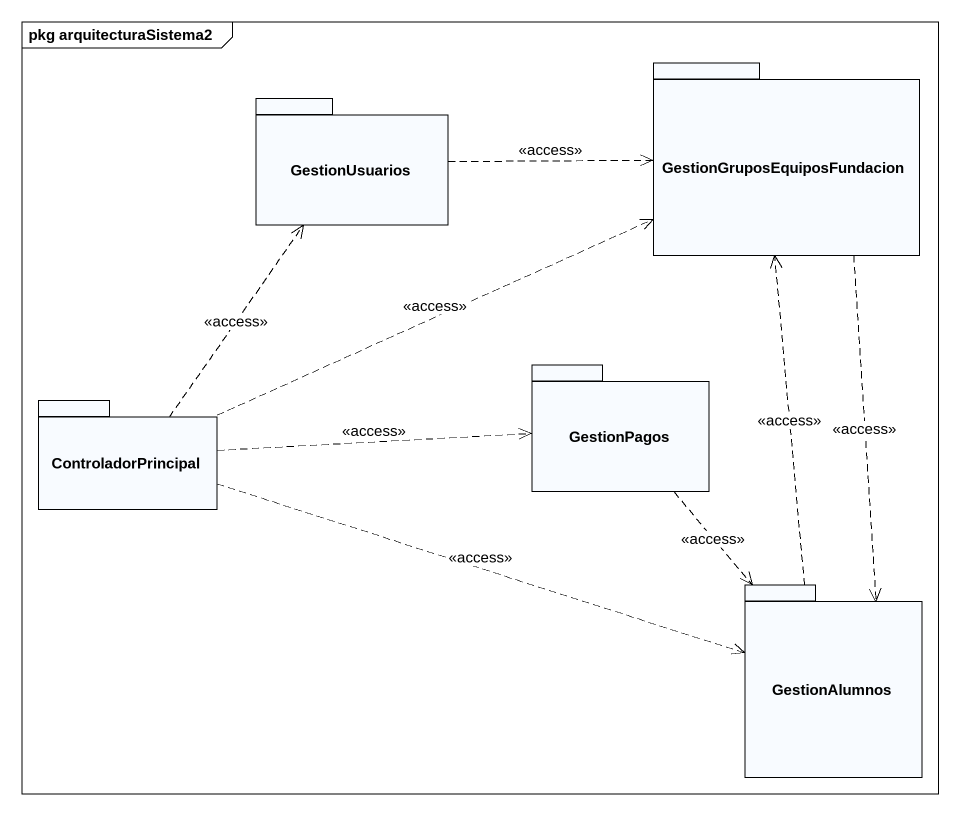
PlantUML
@startuml
mainframe pkg arquitecturaSistema2
package GestionUsuarios {
}
package "GestionGruposEquiposFundacion" as GestionGruposEquiposFundacio {
}
package ControladorPrincipal {
}
package GestionPagos {
}
package GestionAlumnos {
}
GestionUsuarios .right.> GestionGruposEquiposFundacio : <<access>>
GestionGruposEquiposFundacio ..> GestionAlumnos : <<access>>
ControladorPrincipal .up.> GestionUsuarios : <<access>>
ControladorPrincipal .right.> GestionGruposEquiposFundacio : <<access>>
ControladorPrincipal .right.> GestionPagos : <<access>>
ControladorPrincipal .right.> GestionAlumnos : <<access>>
GestionPagos ..> GestionAlumnos : <<access>>
GestionAlumnos .up.> GestionGruposEquiposFundacio : <<access>>
@enduml
